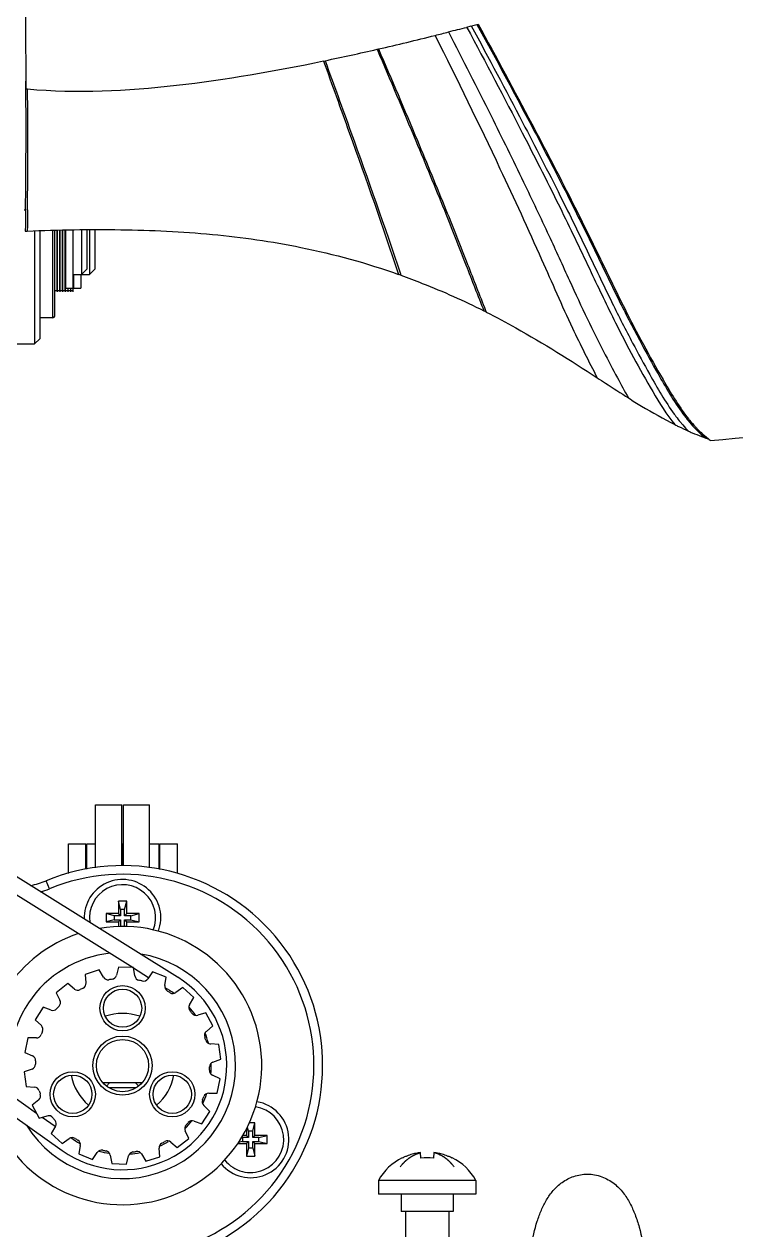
# Model space of a CAD drawing. Header units: millimetres. Extents: x 0 to 841, y 0 to 594.
# Drawn here: x 86.87 to 107.32, y 259.58 to 294.25 of the extents above; entities that cross this region are included whole.
import ezdxf

# ---------------------------------------------------------------- set-up
doc = ezdxf.new("R2010")
doc.units = ezdxf.units.MM
doc.header["$LTSCALE"] = 46.255
doc.layers.get('0').update_dxf_attribs({"linetype": 'CONTINUOUS'})
for name, color, linetype in [('7_ALL_FEATURES', 7, 'CONTINUOUS'), ('APSF_BLANK_LAYER', 7, 'CONTINUOUS'), ('AXIS', 7, 'CONTINUOUS'), ('COSMETIC', 7, 'CONTINUOUS'), ('DCURVE', 7, 'CONTINUOUS')]:
    doc.layers.add(name, color=color, linetype=linetype)

msp = doc.modelspace()

# ---------------------------------------------------------------- linework, layer by layer
at = {"color": 7, "linetype": 'CONTINUOUS'}
for p, q in [((99.586, 294.162), (99.716, 294.197)), ((99.879, 294.241), (99.91, 294.25)), ((97.009, 293.526), (97.049, 293.535)), ((95.468, 293.189), (95.513, 293.198)), ((86.916, 292.391), (86.915, 292.606)), ((86.866, 288.911), (86.906, 288.911)), ((86.907, 288.919), (86.902, 288.519)), ((86.964, 288.885), (86.96, 288.507)), ((86.964, 288.909), (86.964, 288.885)), ((86.901, 288.463), (86.899, 288.296)), ((86.902, 288.519), (86.901, 288.463)), ((86.959, 288.453), (86.957, 288.299)), ((86.96, 288.507), (86.959, 288.453)), ((86.899, 288.296), (86.915, 288.297)), ((86.915, 288.297), (86.936, 288.298)), ((86.936, 288.298), (86.957, 288.299)), ((87.169, 288.305), (87.169, 288.055)), ((87.319, 288.309), (87.319, 285.205)), ((88.069, 286.655), (88.069, 288.331)), ((88.269, 288.337), (88.269, 286.655)), ((88.519, 288.338), (88.519, 287.055)), ((88.669, 288.338), (88.669, 287.205)), ((88.744, 288.338), (88.744, 287.055)), ((88.894, 288.338), (88.894, 287.205)), ((87.169, 288.055), (87.169, 285.055)), ((88.069, 287.13), (88.044, 287.13)), ((88.669, 287.205), (88.519, 287.055)), ((88.894, 287.205), (88.744, 287.055)), ((97.68, 287.068), (97.693, 287.029)), ((88.269, 287.055), (88.744, 287.055)), ((88.294, 286.655), (88.294, 287.055)), ((88.494, 287.055), (88.494, 286.655)), ((88.069, 286.655), (88.269, 286.655)), ((88.294, 286.655), (88.494, 286.655)), ((100.125, 286.02), (100.144, 285.97)), ((87.319, 285.205), (87.169, 285.055)), ((106.547, 282.303), (106.58, 282.285)), ((106.58, 282.285), (106.59, 282.279)), ((106.59, 282.279), (106.59, 282.279)), ((91.278, 266.846), (78.424, 274.861)), ((78.868, 274.064), (89.998, 267.121)), ((87.594, 269.388), (87.498, 269.619)), ((89.813, 269.03), (89.575, 269.03)), ((89.575, 269.03), (89.575, 268.674)), ((89.635, 268.793), (89.575, 269.03)), ((89.753, 268.793), (89.813, 269.03)), ((89.813, 268.674), (89.813, 269.03)), ((89.753, 268.793), (89.635, 268.793)), ((89.635, 268.793), (89.635, 268.614)), ((89.753, 268.614), (89.753, 268.793)), ((89.575, 268.674), (89.219, 268.674)), ((89.457, 268.614), (89.219, 268.674)), ((89.219, 268.674), (89.219, 268.436)), ((89.457, 268.496), (89.219, 268.436)), ((89.219, 268.436), (89.575, 268.436)), ((89.635, 268.614), (89.457, 268.614)), ((89.457, 268.614), (89.457, 268.496)), ((89.457, 268.496), (89.635, 268.496)), ((89.635, 268.614), (89.575, 268.674)), ((89.635, 268.496), (89.575, 268.436)), ((89.575, 268.436), (89.575, 268.3)), ((89.635, 268.496), (89.635, 268.318)), ((89.753, 268.614), (89.813, 268.674)), ((89.932, 268.614), (89.753, 268.614)), ((89.753, 268.496), (89.932, 268.496)), ((89.753, 268.318), (89.753, 268.496)), ((89.753, 268.496), (89.813, 268.436)), ((90.169, 268.674), (89.813, 268.674)), ((89.813, 268.436), (90.169, 268.436)), ((89.813, 268.3), (89.813, 268.436)), ((89.932, 268.614), (90.169, 268.674)), ((89.932, 268.496), (89.932, 268.614)), ((89.932, 268.496), (90.169, 268.436)), ((90.169, 268.436), (90.169, 268.674)), ((89.635, 268.318), (89.631, 268.302)), ((89.635, 268.318), (89.753, 268.318)), ((89.753, 268.318), (89.757, 268.302)), ((89.023, 267.057), (88.619, 266.926)), ((90.005, 267.121), (89.58, 267.136)), ((90.006, 267.116), (90.444, 266.842)), ((90.949, 266.845), (90.555, 267.004)), ((88.122, 266.662), (87.787, 266.4)), ((90.908, 266.553), (91.044, 266.469)), ((91.742, 266.262), (91.426, 266.547)), ((87.411, 265.982), (87.186, 265.622)), ((92.288, 265.444), (92.089, 265.819)), ((87.225, 262.932), (84.216, 265.071)), ((86.975, 265.1), (86.887, 264.684)), ((92.521, 264.488), (92.462, 264.909)), ((84.08, 264.622), (87.959, 261.864)), ((86.867, 264.122), (86.926, 263.701)), ((92.413, 263.51), (92.501, 263.926)), ((90.253, 263.805), (89.135, 263.805)), ((89.319, 263.805), (89.23, 263.716)), ((90.088, 263.668), (89.299, 263.668)), ((90.069, 263.805), (90.158, 263.716)), ((87.1, 263.166), (87.299, 262.791)), ((87.762, 262.55), (87.387, 262.816)), ((91.977, 262.628), (92.202, 262.988)), ((93.256, 262.493), (93.256, 262.299)), ((93.315, 262.418), (93.283, 262.545)), ((93.493, 262.655), (93.336, 262.655)), ((93.434, 262.418), (93.493, 262.655)), ((93.493, 262.299), (93.493, 262.655)), ((87.646, 262.348), (87.962, 262.063)), ((88.217, 262.227), (88.212, 262.23)), ((91.266, 261.948), (91.601, 262.21)), ((93.137, 262.121), (93.022, 262.092)), ((93.137, 262.239), (93.119, 262.244)), ((93.315, 262.239), (93.137, 262.239)), ((93.137, 262.239), (93.137, 262.121)), ((93.137, 262.121), (93.315, 262.121)), ((93.256, 262.299), (93.154, 262.299)), ((93.315, 262.239), (93.256, 262.299)), ((93.315, 262.121), (93.256, 262.061)), ((93.434, 262.418), (93.315, 262.418)), ((93.315, 262.418), (93.315, 262.239)), ((93.315, 262.121), (93.315, 261.943)), ((93.434, 262.239), (93.434, 262.418)), ((93.434, 262.239), (93.493, 262.299)), ((93.612, 262.239), (93.434, 262.239)), ((93.434, 262.121), (93.612, 262.121)), ((93.434, 262.121), (93.493, 262.061)), ((93.434, 261.943), (93.434, 262.121)), ((93.85, 262.299), (93.493, 262.299)), ((93.612, 262.239), (93.85, 262.299)), ((93.612, 262.121), (93.612, 262.239)), ((93.612, 262.121), (93.85, 262.061)), ((93.85, 262.061), (93.85, 262.299)), ((88.439, 261.765), (88.833, 261.606)), ((93.003, 262.061), (93.256, 262.061)), ((93.256, 262.061), (93.256, 261.705)), ((93.315, 261.943), (93.256, 261.705)), ((93.315, 261.943), (93.434, 261.943)), ((93.434, 261.943), (93.493, 261.705)), ((93.493, 262.061), (93.85, 262.061)), ((93.493, 261.705), (93.493, 262.061)), ((98.269, 261.646), (98.255, 261.802)), ((98.642, 261.802), (98.627, 261.646)), ((89.383, 261.489), (89.808, 261.474)), ((90.365, 261.553), (90.769, 261.684)), ((93.256, 261.705), (93.493, 261.705)), ((97.733, 261.646), (97.729, 261.656)), ((99.168, 261.656), (99.164, 261.646)), ((99.848, 261.005), (97.048, 261.005)), ((97.048, 261.005), (97.048, 260.605)), ((99.848, 261.005), (99.848, 260.605)), ((99.848, 260.605), (97.048, 260.605)), ((97.698, 260.605), (97.698, 260.105)), ((99.198, 260.605), (99.198, 260.105)), ((99.198, 260.105), (97.698, 260.105)), ((97.823, 260.105), (97.823, 257.805)), ((99.073, 260.105), (99.073, 257.805))]:
    msp.add_line(p, q, dxfattribs=at)
for centre, radius in [((89.694, 265.955), 0.65), ((89.694, 265.955), 0.55), ((89.694, 264.305), 0.85), ((89.694, 264.305), 0.75), ((88.265, 263.48), 0.65), ((88.265, 263.48), 0.55), ((91.123, 263.48), 0.65), ((91.123, 263.48), 0.55)]:
    msp.add_circle(centre, radius, dxfattribs=at)
for centre, radius, start, end in [((510.082, 295.071), 423.175, 179.97154, 180.36274), ((82.567, 357.93), 66.001, 284.1268, 284.47228), ((92.481, 323.792), 30.478, 282.4595, 283.4876), ((85.792, 345.656), 53.31, 285.141, 285.3223), ((79.638, 369.663), 78.094, 282.88188, 284.10948), ((79.468, 370.105), 78.563, 281.78437, 282.90127), ((-97.762, 291.152), 184.683, 359.3071, 0.38445), ((88.246, 305.912), 13.586, 264.3825, 264.5943), ((-95.478, 290.761), 182.451, 359.41831, 0.51051), ((91.065, 268.689), 19.501, 70.1302, 70.3388), ((90.646, 267.309), 20.939, 63.0244, 63.235), ((110.293, 286.347), 5.578, 216.2423, 217.4942), ((106.018, 281.3), 1.134, 62.2271, 67.4439), ((89.694, 264.305), 5.75, 255.9703, 112.4512), ((89.694, 264.305), 5.5, 255.9703, 112.4512), ((86.543, 271.93), 2.5, 281.7007, 292.4512), ((86.543, 271.93), 2.75, 286.7202, 292.4512), ((89.694, 268.555), 1.1, 339.483, 181.9899), ((89.694, 268.555), 0.95, 338.202, 188.166), ((89.694, 264.305), 2.995, 234.5914, 58.059), ((89.694, 264.305), 2.55, 54.6484, 58.0447), ((89.694, 264.305), 2.55, 34.5394, 41.2506), ((89.694, 264.305), 2.55, 14.775, 21.523), ((89.694, 264.305), 2.55, 354.6241, 1.2583), ((89.694, 264.305), 2.55, 334.6195, 341.3118), ((93.375, 262.18), 1.1, 219.4737, 80.5383), ((93.375, 262.18), 0.95, 218.202, 81.798), ((89.694, 264.305), 2.55, 314.7721, 321.4403), ((89.694, 264.305), 2.55, 234.5914, 241.2571), ((89.694, 264.305), 2.55, 294.5561, 301.2271), ((89.694, 264.305), 2.55, 254.7395, 261.373), ((89.694, 264.305), 2.55, 274.6919, 281.3838), ((98.448, 260.205), 1.609, 104.2005, 106.8855), ((98.448, 260.204), 1.61, 101.6767, 104.2001), ((98.448, 260.204), 1.61, 99.2615, 101.6765), ((98.448, 260.204), 1.61, 96.9016, 99.2613), ((98.448, 260.204), 1.61, 80.7387, 83.0984), ((98.448, 260.204), 1.61, 78.3235, 80.7385), ((98.448, 260.204), 1.61, 75.7999, 78.3233), ((98.449, 260.205), 1.609, 73.1145, 75.7995), ((98.448, 260.222), 1.604, 116.6413, 150.7733), ((98.448, 260.207), 1.607, 112.9454, 116.4133), ((98.448, 260.206), 1.608, 109.7848, 112.9448), ((98.448, 260.205), 1.609, 106.8859, 109.7843), ((98.448, 259.95), 1.705, 83.9763, 96.0237), ((98.449, 260.205), 1.609, 70.2157, 73.1141), ((98.449, 260.206), 1.608, 67.0552, 70.2152), ((98.449, 260.207), 1.607, 63.5867, 67.0546), ((98.448, 260.222), 1.604, 29.2267, 63.3587)]:
    msp.add_arc(centre, radius, start, end, dxfattribs=at)
for points, knots in [([(99.061, 294.024), (99.472, 293.222), (100.2, 291.788), (101.159, 289.837), (101.909, 288.258), (102.508, 286.937), (103.022, 285.818), (103.486, 284.888), (103.881, 284.135), (104.12, 283.692), (104.231, 283.501)], [0, 0, 0, 0, 0.230388, 0.411405, 0.556211, 0.677644, 0.782436, 0.871196, 0.943604, 1, 1, 1, 1]), ([(99.589, 294.155), (100.127, 293.148), (101.051, 291.395), (102.24, 289.044), (103.109, 287.214), (103.942, 285.465), (104.728, 283.999), (105.319, 283.025), (105.567, 282.734)], [0, 0, 0, 0, 0.265441, 0.46103, 0.612423, 0.73674, 0.911214, 1, 1, 1, 1]), ([(99.716, 294.197), (100.213, 293.275), (101.079, 291.651), (102.202, 289.46), (103.052, 287.724), (103.719, 286.305), (104.306, 285.154), (104.891, 284.084), (105.285, 283.396), (105.548, 283.034)], [0, 0, 0, 0, 0.249247, 0.438248, 0.586232, 0.709317, 0.811771, 0.893621, 1, 1, 1, 1]), ([(99.879, 294.241), (100.384, 293.317), (101.263, 291.688), (102.403, 289.49), (103.265, 287.748), (103.942, 286.325), (104.537, 285.172), (105.129, 284.1), (105.529, 283.411), (105.794, 283.049)], [0, 0, 0, 0, 0.249399, 0.438515, 0.586546, 0.709572, 0.811939, 0.893712, 1, 1, 1, 1]), ([(99.91, 294.25), (100.433, 293.296), (101.338, 291.621), (102.509, 289.366), (103.384, 287.589), (104.221, 285.842), (105.04, 284.321), (105.66, 283.285), (105.922, 282.946)], [0, 0, 0, 0, 0.25467, 0.445956, 0.595016, 0.718443, 0.899559, 1, 1, 1, 1]), ([(98.676, 293.925), (99.308, 292.653), (100.355, 290.518), (101.647, 287.702), (102.529, 285.674), (103.087, 284.552), (103.335, 284.081)], [0, 0, 0, 0, 0.391195, 0.65491, 0.853393, 1, 1, 1, 1]), ([(97.009, 293.525), (97.384, 292.649), (98.036, 291.109), (98.887, 289.043), (99.533, 287.412), (99.902, 286.444), (100.076, 286.005)], [0, 0, 0, 0, 0.35196, 0.617642, 0.825393, 1, 1, 1, 1]), ([(97.049, 293.535), (97.424, 292.66), (98.079, 291.122), (98.932, 289.057), (99.58, 287.426), (99.95, 286.459), (100.125, 286.02)], [0, 0, 0, 0, 0.351729, 0.617446, 0.82531, 1, 1, 1, 1]), ([(86.966, 292.387), (88.386, 292.253), (91.261, 292.405), (94.07, 292.9), (95.468, 293.19)], [0, 0, 0, 0, 0.499676, 1, 1, 1, 1]), ([(95.468, 293.189), (95.716, 292.504), (96.452, 290.465), (97.172, 288.419), (97.627, 287.053)], [0, 0, 0, 0, 0.335896, 1, 1, 1, 1]), ([(95.513, 293.198), (95.762, 292.515), (96.501, 290.477), (97.224, 288.434), (97.68, 287.068)], [0, 0, 0, 0, 0.335614, 1, 1, 1, 1]), ([(86.957, 288.299), (87.852, 288.337), (89.627, 288.367), (92.258, 288.246), (94.942, 287.863), (96.713, 287.379), (97.627, 287.053)], [0, 0, 0, 0, 0.24864, 0.492475, 0.730578, 1, 1, 1, 1]), ([(97.693, 287.029), (97.899, 286.954), (98.708, 286.649), (99.499, 286.296), (100.076, 286.005)], [0, 0, 0, 0, 0.253214, 1, 1, 1, 1]), ([(100.144, 285.97), (100.429, 285.825), (101.52, 285.242), (102.568, 284.583), (103.335, 284.081)], [0, 0, 0, 0, 0.25853, 1, 1, 1, 1]), ([(103.335, 284.081), (103.413, 284.03), (103.71, 283.835), (104.009, 283.641), (104.231, 283.501)], [0, 0, 0, 0, 0.26194, 1, 1, 1, 1]), ([(104.231, 283.501), (104.355, 283.422), (104.792, 283.151), (105.24, 282.9), (105.567, 282.734)], [0, 0, 0, 0, 0.287524, 1, 1, 1, 1]), ([(105.548, 283.034), (105.563, 283.012), (105.621, 282.934), (105.681, 282.857), (105.726, 282.802)], [0, 0, 0, 0, 0.273656, 1, 1, 1, 1]), ([(105.867, 282.951), (105.891, 282.921), (105.973, 282.816), (106.059, 282.714), (106.124, 282.645)], [0, 0, 0, 0, 0.289317, 1, 1, 1, 1]), ([(105.922, 282.946), (105.943, 282.918), (106.018, 282.823), (106.097, 282.731), (106.155, 282.667)], [0, 0, 0, 0, 0.285322, 1, 1, 1, 1]), ([(105.567, 282.734), (105.601, 282.716), (105.729, 282.652), (105.858, 282.59), (105.953, 282.547)], [0, 0, 0, 0, 0.274363, 1, 1, 1, 1]), ([(105.726, 282.802), (105.746, 282.776), (105.819, 282.689), (105.896, 282.604), (105.953, 282.547)], [0, 0, 0, 0, 0.290644, 1, 1, 1, 1]), ([(106.124, 282.645), (106.187, 282.577), (106.293, 282.472), (106.412, 282.383), (106.453, 282.347)], [0, 0, 0, 0, 0.627394, 1, 1, 1, 1]), ([(106.155, 282.667), (106.173, 282.647), (106.236, 282.58), (106.303, 282.516), (106.353, 282.474)], [0, 0, 0, 0, 0.294266, 1, 1, 1, 1]), ([(105.953, 282.547), (105.99, 282.531), (106.113, 282.477), (106.239, 282.428), (106.328, 282.395)], [0, 0, 0, 0, 0.299113, 1, 1, 1, 1]), ([(106.328, 282.395), (106.34, 282.391), (106.382, 282.375), (106.423, 282.359), (106.453, 282.347)], [0, 0, 0, 0, 0.278457, 1, 1, 1, 1]), ([(106.353, 282.474), (106.376, 282.454), (106.443, 282.4), (106.51, 282.345), (106.547, 282.303)], [0, 0, 0, 0, 0.354525, 1, 1, 1, 1]), ([(101.387, 255.536), (101.344, 255.826), (101.284, 256.426), (101.262, 257.335), (101.306, 258.234), (101.413, 259.069), (101.56, 259.703), (101.723, 260.148), (101.87, 260.446), (102.064, 260.723), (102.325, 260.966), (102.66, 261.141), (102.918, 261.184), (103.049, 261.184)], [0, 0, 0, 0, 0.136436, 0.280331, 0.422706, 0.554959, 0.671626, 0.724374, 0.775099, 0.826373, 0.880844, 0.939234, 1, 1, 1, 1]), ([(103.049, 261.184), (103.19, 261.184), (103.468, 261.134), (103.822, 260.933), (104.088, 260.659), (104.282, 260.35), (104.428, 260.016), (104.59, 259.513), (104.669, 259.111), (104.71, 258.831)], [0, 0, 0, 0, 0.134809, 0.263523, 0.382774, 0.495759, 0.609661, 0.730185, 1, 1, 1, 1])]:
    msp.add_open_spline(points, degree=3, knots=knots, dxfattribs=at)
msp.add_open_spline([(106.59, 282.279), (108.466, 282.435), (110.342, 282.684), (112.178, 283.1)], degree=3, dxfattribs=at)
at = {"layer": '7_ALL_FEATURES', "color": 7, "linetype": 'CONTINUOUS'}
for p, q in [((89.145, 266.847), (89.023, 267.057)), ((89.58, 267.136), (89.521, 266.9)), ((90.047, 266.881), (90.005, 267.121)), ((90.555, 267.004), (90.419, 266.802)), ((88.309, 266.506), (88.122, 266.662)), ((88.619, 266.926), (88.644, 266.684)), ((90.907, 266.605), (90.949, 266.845)), ((87.787, 266.4), (87.894, 266.182)), ((91.426, 266.547), (91.23, 266.404)), ((91.621, 266.051), (91.742, 266.262)), ((87.64, 265.899), (87.411, 265.982)), ((87.186, 265.622), (87.361, 265.453)), ((92.089, 265.819), (91.855, 265.752)), ((92.102, 265.287), (92.288, 265.444)), ((87.218, 265.1), (86.975, 265.1)), ((92.462, 264.909), (92.219, 264.926)), ((86.887, 264.684), (87.109, 264.586)), ((87.096, 264.206), (86.867, 264.122)), ((92.292, 264.404), (92.521, 264.488)), ((92.501, 263.926), (92.279, 264.025)), ((86.926, 263.701), (87.169, 263.684)), ((92.17, 263.51), (92.413, 263.51)), ((87.286, 263.323), (87.1, 263.166)), ((92.202, 262.988), (92.027, 263.157)), ((87.299, 262.791), (87.533, 262.858)), ((87.768, 262.559), (87.646, 262.348)), ((91.748, 262.711), (91.977, 262.628)), ((87.962, 262.063), (88.159, 262.206)), ((91.079, 262.104), (91.266, 261.948)), ((91.601, 262.21), (91.494, 262.428)), ((88.481, 262.005), (88.439, 261.765)), ((88.833, 261.606), (88.969, 261.808)), ((90.243, 261.763), (90.365, 261.553)), ((90.769, 261.684), (90.744, 261.926)), ((89.341, 261.729), (89.383, 261.489)), ((89.808, 261.474), (89.867, 261.71))]:
    msp.add_line(p, q, dxfattribs=at)
for centre, radius, start, end in [((88.495, 266.668), 0.15, 296.8966, 6), ((89.275, 266.922), 0.15, 210, 279.1034), ((89.694, 264.305), 2.5, 96.8966, 99.1034), ((89.376, 266.936), 0.15, 276.8966, 346), ((90.195, 266.907), 0.15, 190, 259.1034), ((89.694, 264.305), 2.5, 76.8966, 79.1034), ((90.295, 266.886), 0.15, 256.8966, 326), ((91.055, 266.579), 0.15, 170, 239.1034), ((88.405, 266.62), 0.15, 230, 299.1034), ((89.694, 264.305), 2.5, 116.8966, 119.1034), ((89.694, 264.305), 2.5, 56.8966, 59.1034), ((91.141, 266.525), 0.15, 236.8966, 306), ((87.691, 266.04), 0.15, 250, 319.1034), ((89.694, 264.305), 2.5, 136.8966, 139.1034), ((87.759, 266.116), 0.15, 316.8966, 26), ((91.75, 265.976), 0.15, 150, 219.1034), ((89.694, 264.305), 2.5, 36.8966, 39.1034), ((91.813, 265.896), 0.15, 216.8966, 286), ((89.694, 264.305), 2.5, 156.8966, 159.1034), ((87.257, 265.345), 0.15, 336.8966, 46), ((92.198, 265.172), 0.15, 130, 199.1034), ((87.218, 265.25), 0.15, 270, 339.1034), ((89.694, 264.305), 2.5, 16.8966, 19.1034), ((92.23, 265.075), 0.15, 196.8966, 266), ((87.048, 264.448), 0.15, 356.8966, 66), ((87.044, 264.346), 0.15, 290, 359.1034), ((89.694, 264.305), 2.5, 176.8966, 179.1034), ((89.694, 264.305), 2.5, 356.8966, 359.1034), ((92.344, 264.264), 0.15, 110, 179.1034), ((92.34, 264.162), 0.15, 176.8966, 246), ((87.158, 263.535), 0.15, 16.8966, 86), ((87.19, 263.438), 0.15, 310, 19.1034), ((89.694, 264.305), 2.5, 196.8966, 199.1034), ((92.17, 263.36), 0.15, 90, 159.1034), ((92.132, 263.265), 0.15, 156.8966, 226), ((89.694, 264.305), 2.5, 336.8966, 339.1034), ((87.575, 262.714), 0.15, 36.8966, 106), ((89.694, 264.305), 2.5, 216.8966, 219.1034), ((87.638, 262.634), 0.15, 330, 39.1034), ((91.629, 262.494), 0.15, 136.8966, 206), ((89.694, 264.305), 2.5, 316.8966, 319.1034), ((91.697, 262.57), 0.15, 70, 139.1034), ((88.247, 262.085), 0.15, 56.8966, 126), ((89.694, 264.305), 2.5, 236.8966, 239.1034), ((88.333, 262.031), 0.15, 350, 59.1034), ((89.694, 264.305), 2.5, 296.8966, 299.1034), ((90.983, 261.99), 0.15, 50, 119.1034), ((89.093, 261.724), 0.15, 76.8966, 146), ((89.694, 264.305), 2.5, 256.8966, 259.1034), ((89.193, 261.703), 0.15, 10, 79.1034), ((90.012, 261.674), 0.15, 96.8966, 166), ((89.694, 264.305), 2.5, 276.8966, 279.1034), ((90.113, 261.688), 0.15, 30, 99.1034), ((90.893, 261.942), 0.15, 116.8966, 186)]:
    msp.add_arc(centre, radius, start, end, dxfattribs=at)
at = {"layer": 'APSF_BLANK_LAYER', "color": 7, "linetype": 'CONTINUOUS'}
for p, q in [((87.694, 285.805), (87.694, 288.32)), ((87.744, 285.855), (87.744, 288.321)), ((87.694, 285.805), (87.319, 285.805))]:
    msp.add_line(p, q, dxfattribs=at)
msp.add_arc((87.694, 285.855), 0.05, 270, 360, dxfattribs=at)
at = {"layer": 'AXIS', "color": 7, "linetype": 'CONTINUOUS'}
for p, q in [((87.819, 286.593), (87.819, 288.324)), ((87.894, 286.593), (87.894, 288.326)), ((87.969, 286.593), (87.969, 288.328)), ((88.044, 286.593), (88.044, 288.33)), ((87.744, 286.593), (88.269, 286.593)), ((88.119, 286.655), (88.119, 286.593)), ((88.194, 286.655), (88.194, 286.593)), ((88.269, 286.655), (88.269, 286.593)), ((85.444, 285.055), (87.169, 285.055)), ((88.919, 271.805), (89.669, 271.805)), ((88.919, 269.992), (88.919, 271.805)), ((89.669, 270.055), (89.669, 271.805)), ((89.719, 271.805), (90.469, 271.805)), ((89.719, 270.055), (89.719, 271.805)), ((90.469, 269.992), (90.469, 271.805)), ((88.144, 270.68), (88.644, 270.68)), ((88.144, 269.825), (88.144, 270.68)), ((88.644, 269.949), (88.644, 270.68)), ((88.669, 270.68), (88.919, 270.68)), ((88.669, 269.955), (88.669, 270.68)), ((89.669, 270.68), (89.694, 270.68)), ((89.694, 270.055), (89.694, 270.68)), ((90.469, 270.68), (90.744, 270.68)), ((90.744, 269.949), (90.744, 270.68)), ((90.769, 270.68), (91.269, 270.68)), ((90.769, 269.943), (90.769, 270.68)), ((91.269, 269.829), (91.269, 270.68))]:
    msp.add_line(p, q, dxfattribs=at)
for radius, start, end in [(4, 108.3992, 184.2203), (4, 193.1274, 99.5603), (3.25, 96.3216, 196.3082), (3.25, 211.8816, 80.7636), (1.5, 70.7801, 109.2201), (1.5, 190.7661, 229.3214), (1.5, 310.6775, 349.2335)]:
    msp.add_arc((89.694, 264.305), radius, start, end, dxfattribs=at)
at = {"layer": 'COSMETIC', "color": 7, "linetype": 'CONTINUOUS'}
for points in [[(97.673, 261.393), (97.684, 261.405), (97.699, 261.424), (97.717, 261.445), (97.727, 261.457), (97.734, 261.467), (97.742, 261.476), (97.748, 261.483), (97.752, 261.487), (97.753, 261.489), (97.754, 261.491), (97.756, 261.492), (97.758, 261.495), (97.762, 261.498), (97.768, 261.504), (97.775, 261.511), (97.786, 261.522), (97.8, 261.536), (97.814, 261.55), (97.826, 261.561), (97.833, 261.568), (97.839, 261.574), (97.842, 261.577), (97.845, 261.58), (97.846, 261.581), (97.848, 261.582), (97.849, 261.584), (97.854, 261.587), (97.861, 261.593), (97.87, 261.6), (97.879, 261.607), (97.891, 261.617), (97.903, 261.626), (97.915, 261.636), (97.923, 261.642), (97.929, 261.647), (97.933, 261.65), (97.937, 261.653), (97.94, 261.655), (97.941, 261.657), (97.942, 261.658), (97.943, 261.658), (97.945, 261.659), (97.948, 261.661), (97.951, 261.663), (97.956, 261.666), (97.962, 261.67), (97.97, 261.675), (97.982, 261.682), (97.994, 261.69), (98.006, 261.697), (98.016, 261.703), (98.025, 261.709), (98.032, 261.713), (98.036, 261.716), (98.038, 261.717), (98.04, 261.718), (98.041, 261.719), (98.044, 261.72), (98.048, 261.722), (98.055, 261.725), (98.063, 261.729), (98.076, 261.735), (98.093, 261.743), (98.109, 261.751), (98.122, 261.757), (98.13, 261.761), (98.137, 261.764), (98.141, 261.766), (98.144, 261.767), (98.146, 261.768), (98.147, 261.768), (98.15, 261.769), (98.155, 261.771), (98.162, 261.773), (98.173, 261.776), (98.183, 261.78), (98.197, 261.784), (98.221, 261.792), (98.241, 261.798), (98.255, 261.802)], [(99.223, 261.393), (99.213, 261.405), (99.198, 261.424), (99.18, 261.445), (99.17, 261.457), (99.162, 261.467), (99.155, 261.476), (99.149, 261.483), (99.145, 261.487), (99.144, 261.489), (99.142, 261.491), (99.141, 261.492), (99.138, 261.495), (99.135, 261.498), (99.129, 261.504), (99.122, 261.511), (99.111, 261.522), (99.096, 261.536), (99.082, 261.55), (99.071, 261.561), (99.064, 261.568), (99.058, 261.574), (99.055, 261.577), (99.052, 261.58), (99.051, 261.581), (99.049, 261.582), (99.047, 261.584), (99.043, 261.587), (99.036, 261.593), (99.027, 261.6), (99.018, 261.607), (99.006, 261.617), (98.994, 261.626), (98.982, 261.636), (98.974, 261.642), (98.968, 261.647), (98.963, 261.65), (98.96, 261.653), (98.957, 261.655), (98.956, 261.657), (98.954, 261.658), (98.953, 261.658), (98.952, 261.659), (98.949, 261.661), (98.945, 261.663), (98.941, 261.666), (98.935, 261.67), (98.927, 261.675), (98.915, 261.682), (98.902, 261.69), (98.89, 261.697), (98.881, 261.703), (98.872, 261.709), (98.865, 261.713), (98.86, 261.716), (98.858, 261.717), (98.857, 261.718), (98.855, 261.719), (98.852, 261.72), (98.848, 261.722), (98.842, 261.725), (98.834, 261.729), (98.82, 261.735), (98.804, 261.743), (98.788, 261.751), (98.774, 261.757), (98.766, 261.761), (98.76, 261.764), (98.755, 261.766), (98.753, 261.767), (98.751, 261.768), (98.749, 261.768), (98.747, 261.769), (98.742, 261.771), (98.734, 261.773), (98.724, 261.776), (98.714, 261.78), (98.7, 261.784), (98.676, 261.792), (98.656, 261.798), (98.642, 261.802)]]:
    msp.add_open_spline(points, degree=3, knots=[0, 0, 0, 0, 0.0625, 0.09375, 0.109375, 0.125, 0.140625, 0.15625, 0.160156, 0.164062, 0.166016, 0.167969, 0.171875, 0.179688, 0.1875, 0.203125, 0.21875, 0.25, 0.28125, 0.296875, 0.3125, 0.320312, 0.328125, 0.332031, 0.333984, 0.335938, 0.339844, 0.34375, 0.359375, 0.375, 0.390625, 0.40625, 0.4375, 0.453125, 0.46875, 0.476562, 0.484375, 0.492188, 0.496094, 0.498047, 0.5, 0.501953, 0.503906, 0.507812, 0.515625, 0.523438, 0.53125, 0.546875, 0.5625, 0.59375, 0.609375, 0.625, 0.640625, 0.65625, 0.660156, 0.664062, 0.666016, 0.667969, 0.671875, 0.679688, 0.6875, 0.703125, 0.71875, 0.75, 0.78125, 0.796875, 0.8125, 0.820312, 0.828125, 0.832031, 0.833984, 0.835938, 0.839844, 0.84375, 0.859375, 0.875, 0.890625, 0.90625, 0.9375, 1, 1, 1, 1], dxfattribs=at)
at = {"layer": 'DCURVE', "color": 4, "linetype": 'CONTINUOUS'}
for p, q in [((87.819, 288.324), (87.819, 286.592)), ((87.894, 288.326), (87.894, 286.592)), ((87.969, 288.328), (87.969, 286.592)), ((88.044, 288.33), (88.044, 286.592)), ((87.819, 286.592), (87.819, 286.555)), ((87.894, 286.592), (87.894, 286.555)), ((87.969, 286.592), (87.969, 286.555)), ((88.044, 286.592), (88.044, 286.555)), ((88.119, 286.655), (88.119, 286.592)), ((88.119, 286.592), (88.119, 286.555)), ((88.194, 286.655), (88.194, 286.592)), ((88.194, 286.592), (88.194, 286.555)), ((88.269, 286.655), (88.269, 286.592)), ((88.269, 286.592), (88.269, 286.555))]:
    msp.add_line(p, q, dxfattribs=at)

doc.saveas('drawing.dxf')
